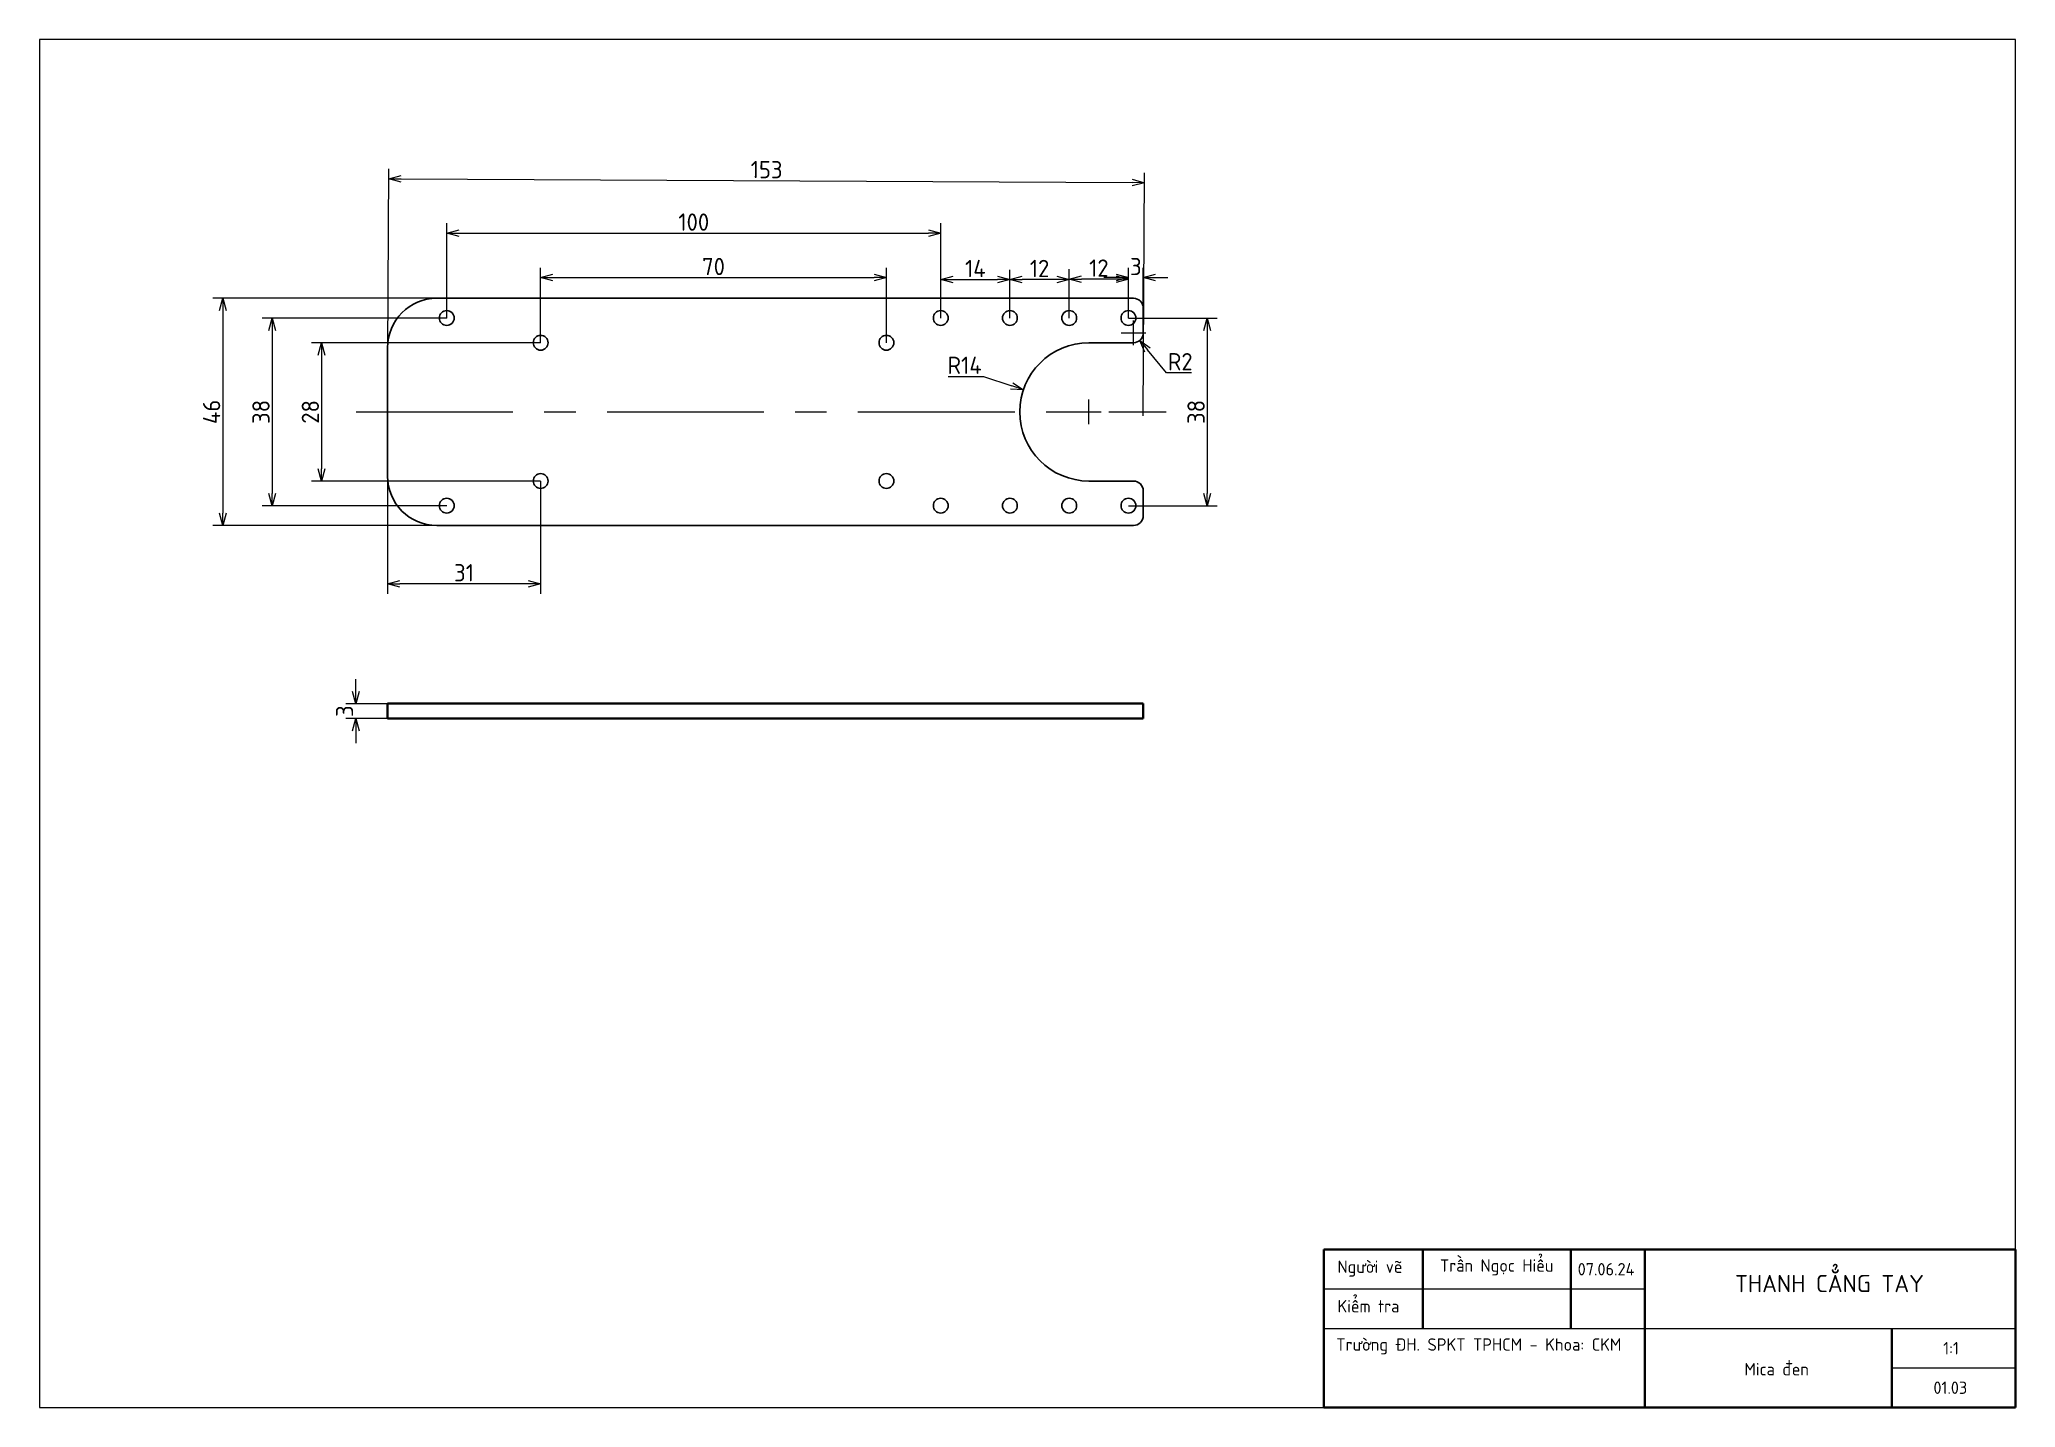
# Paper-space layout 'Sheet' of a CAD drawing. Header units: millimetres. Extents: x 10 to 410, y 10 to 287.
# The model-space entities are those that its viewports show. They can reach past a viewport. Long polylines and large blocks are cut down to what shows.
import ezdxf

# ---------------------------------------------------------------- set-up
doc = ezdxf.new("R2010")
doc.units = ezdxf.units.MM
doc.linetypes.add('CENTER', pattern=[50.8, 31.75, -6.35, 6.35, -6.35])
for name, color, linetype, lineweight in [('DuongTamNho', 7, 'CENTER', 13), ('NetDam', 7, 'Continuous', 35), ('Netmanh', 5, 'Continuous', 13)]:
    doc.layers.add(name, color=color, linetype=linetype, lineweight=lineweight)
doc.styles.add('Note Text (ISO)', font='')
doc.styles.get('Note Text (ISO)').set_extended_font_data('TCVN 7284')
doc.dimstyles.new('Default (ISO)$0', dxfattribs={"dimtxt": 3.5, "dimasz": 2.5, "dimexe": 2, "dimexo": 0, "dimgap": 0.5, "dimtad": 1, "dimtxsty": 'Note Text (ISO)', "dimblk": 'OPEN30', "dimblk1": 'OPEN30', "dimblk2": 'OPEN90', "dimcen": 2.5, "dimclrd": 256, "dimclre": 256, "dimclrt": 256, "dimazin": 0, "dimtfac": 1, "dimtofl": 0, "dimtmove": 0, "dimatfit": 3, "dimldrblk": 'OPEN30', "dimfxl": 1, "dimtolj": 1, "dimtzin": 0, "dimlwd": -1, "dimlwe": -1, "dimarcsym": 0})
doc.dimstyles.new('Default (ISO)$4', dxfattribs={"dimtxt": 3.5, "dimasz": 2.5, "dimexe": 2, "dimexo": 0, "dimgap": 0.5, "dimtad": 1, "dimtih": 1, "dimtoh": 1, "dimtxsty": 'Note Text (ISO)', "dimblk": 'OPEN30', "dimblk1": 'OPEN30', "dimblk2": 'OPEN90', "dimcen": 2.5, "dimclrd": 256, "dimclre": 256, "dimclrt": 256, "dimazin": 0, "dimtfac": 1, "dimtofl": 0, "dimtmove": 0, "dimatfit": 3, "dimldrblk": 'OPEN30', "dimfxl": 1, "dimtolj": 1, "dimtzin": 0, "dimlwd": -1, "dimlwe": -1, "dimarcsym": 0})

# ---------------------------------------------------------------- blocks, each defined once
blk = doc.blocks.new('_Open30')
at = {"color": 0, "linetype": 'ByBlock', "lineweight": -2}
for p, q in [((-1, 0.27), (0, 0)), ((0, 0), (-1, -0.27)), ((0, 0), (-1, 0))]:
    blk.add_line(p, q, dxfattribs=at)
blk = doc.blocks.new('*D23')
at = {"layer": 'Defpoints', "color": 0, "transparency": 16777216}
for p in [(233.68, 258.01), (80.44, 211.6), (233.44, 210.83)]:
    blk.add_point(p, dxfattribs=at)
at = {"layer": 'Netmanh', "linetype": 'Continuous', "transparency": 16777216}
for p, q in [((80.44, 211.6), (80.69, 260.78)), ((233.44, 210.83), (233.69, 260.01)), ((83.18, 258.77), (231.18, 258.02))]:
    blk.add_line(p, q, dxfattribs=at)
at = {"layer": 'Netmanh', "transparency": 16777216, "xscale": 2.5, "yscale": 2.5, "zscale": 2.5}
for p, rotation in [((80.68, 258.78), 179.7120607719255), ((233.68, 258.01), 359.7120607719255)]:
    blk.add_blockref('_Open30', p, dxfattribs=dict(at, rotation=rotation))
at = {"layer": 'Netmanh', "transparency": 16777216, "insert": (157.19, 260.65), "char_height": 3.5, "attachment_point": 5, "rotation": 359.7121, "style": 'Note Text (ISO)'}
blk.add_mtext('\\A1;153', dxfattribs=at)
blk = doc.blocks.new('_Open90')
at = {"color": 0, "linetype": 'ByBlock', "lineweight": -2}
for p, q in [((0, 0), (-1, 0)), ((-0.5, 0.5), (0, 0)), ((0, 0), (-0.5, -0.5))]:
    blk.add_line(p, q, dxfattribs=at)
blk = doc.blocks.new('*D24')
at = {"layer": 'Defpoints', "color": 0, "transparency": 16777216}
for p in [(111.44, 225.6), (67.08, 197.6), (111.44, 197.6)]:
    blk.add_point(p, dxfattribs=at)
at = {"layer": 'Netmanh', "linetype": 'Continuous', "transparency": 16777216}
for p, q in [((111.44, 225.6), (65.08, 225.6)), ((67.08, 223.1), (67.08, 200.1)), ((111.44, 197.6), (65.08, 197.6))]:
    blk.add_line(p, q, dxfattribs=at)
at = {"layer": 'Netmanh', "transparency": 16777216, "xscale": 2.5, "yscale": 2.5, "zscale": 2.5}
for p, rotation in [((67.08, 225.6), 90), ((67.08, 197.6), 270)]:
    blk.add_blockref('_Open30', p, dxfattribs=dict(at, rotation=rotation))
at = {"layer": 'Netmanh', "transparency": 16777216, "insert": (64.83, 211.6), "char_height": 3.5, "attachment_point": 5, "rotation": 90, "style": 'Note Text (ISO)'}
blk.add_mtext('\\A1;28', dxfattribs=at)
blk = doc.blocks.new('*D25')
at = {"layer": 'Defpoints', "color": 0, "transparency": 16777216}
for p in [(181.44, 238.78), (111.44, 225.6), (181.44, 225.6)]:
    blk.add_point(p, dxfattribs=at)
at = {"layer": 'Netmanh', "linetype": 'Continuous', "transparency": 16777216}
for p, q in [((111.44, 225.6), (111.44, 240.78)), ((181.44, 225.6), (181.44, 240.78)), ((113.94, 238.78), (178.94, 238.78))]:
    blk.add_line(p, q, dxfattribs=at)
at = {"layer": 'Netmanh', "transparency": 16777216, "xscale": 2.5, "yscale": 2.5, "zscale": 2.5, "rotation": 180}
blk.add_blockref('_Open30', (111.44, 238.78), dxfattribs=at)
at = {"layer": 'Netmanh', "transparency": 16777216, "xscale": 2.5, "yscale": 2.5, "zscale": 2.5}
blk.add_blockref('_Open30', (181.44, 238.78), dxfattribs=at)
at = {"layer": 'Netmanh', "transparency": 16777216, "insert": (146.44, 241.03), "char_height": 3.5, "attachment_point": 5, "style": 'Note Text (ISO)'}
blk.add_mtext('\\A1;70', dxfattribs=at)
blk = doc.blocks.new('*D26')
at = {"layer": 'Defpoints', "color": 0, "transparency": 16777216}
for p in [(92.44, 230.6), (57.08, 192.6), (92.44, 192.6)]:
    blk.add_point(p, dxfattribs=at)
at = {"layer": 'Netmanh', "linetype": 'Continuous', "transparency": 16777216}
for p, q in [((92.44, 230.6), (55.08, 230.6)), ((57.08, 228.1), (57.08, 195.1)), ((92.44, 192.6), (55.08, 192.6))]:
    blk.add_line(p, q, dxfattribs=at)
at = {"layer": 'Netmanh', "transparency": 16777216, "xscale": 2.5, "yscale": 2.5, "zscale": 2.5}
for p, rotation in [((57.08, 230.6), 90), ((57.08, 192.6), 270)]:
    blk.add_blockref('_Open30', p, dxfattribs=dict(at, rotation=rotation))
at = {"layer": 'Netmanh', "transparency": 16777216, "insert": (54.83, 211.6), "char_height": 3.5, "attachment_point": 5, "rotation": 90, "style": 'Note Text (ISO)'}
blk.add_mtext('\\A1;38', dxfattribs=at)
blk = doc.blocks.new('*D27')
at = {"layer": 'Defpoints', "color": 0, "transparency": 16777216}
for p in [(192.44, 247.78), (92.44, 230.6), (192.44, 230.6)]:
    blk.add_point(p, dxfattribs=at)
at = {"layer": 'Netmanh', "linetype": 'Continuous', "transparency": 16777216}
for p, q in [((92.44, 230.6), (92.44, 249.78)), ((192.44, 230.6), (192.44, 249.78)), ((94.94, 247.78), (189.94, 247.78))]:
    blk.add_line(p, q, dxfattribs=at)
at = {"layer": 'Netmanh', "transparency": 16777216, "xscale": 2.5, "yscale": 2.5, "zscale": 2.5, "rotation": 180}
blk.add_blockref('_Open30', (92.44, 247.78), dxfattribs=at)
at = {"layer": 'Netmanh', "transparency": 16777216, "xscale": 2.5, "yscale": 2.5, "zscale": 2.5}
blk.add_blockref('_Open30', (192.44, 247.78), dxfattribs=at)
at = {"layer": 'Netmanh', "transparency": 16777216, "insert": (142.44, 250.03), "char_height": 3.5, "attachment_point": 5, "style": 'Note Text (ISO)'}
blk.add_mtext('\\A1;100', dxfattribs=at)
blk = doc.blocks.new('*D28')
at = {"layer": 'Defpoints', "color": 0, "transparency": 16777216}
for p in [(230.44, 230.6), (230.44, 192.6), (246.38, 192.6)]:
    blk.add_point(p, dxfattribs=at)
at = {"layer": 'Netmanh', "linetype": 'Continuous', "transparency": 16777216}
for p, q in [((230.44, 230.6), (248.38, 230.6)), ((246.38, 228.1), (246.38, 195.1)), ((230.44, 192.6), (248.38, 192.6))]:
    blk.add_line(p, q, dxfattribs=at)
at = {"layer": 'Netmanh', "transparency": 16777216, "xscale": 2.5, "yscale": 2.5, "zscale": 2.5}
for p, rotation in [((246.38, 230.6), 90), ((246.38, 192.6), 270)]:
    blk.add_blockref('_Open30', p, dxfattribs=dict(at, rotation=rotation))
at = {"layer": 'Netmanh', "transparency": 16777216, "insert": (244.13, 211.6), "char_height": 3.5, "attachment_point": 5, "rotation": 90, "style": 'Note Text (ISO)'}
blk.add_mtext('\\A1;38', dxfattribs=at)
blk = doc.blocks.new('*D29')
at = {"layer": 'Defpoints', "color": 0, "transparency": 16777216}
for p in [(218.44, 238.47), (218.44, 230.6), (230.44, 230.6)]:
    blk.add_point(p, dxfattribs=at)
at = {"layer": 'Netmanh', "linetype": 'Continuous', "transparency": 16777216}
for p, q in [((218.44, 230.6), (218.44, 240.47)), ((230.44, 230.6), (230.44, 240.47)), ((227.94, 238.47), (220.94, 238.47))]:
    blk.add_line(p, q, dxfattribs=at)
at = {"layer": 'Netmanh', "transparency": 16777216, "xscale": 2.5, "yscale": 2.5, "zscale": 2.5, "rotation": 180}
blk.add_blockref('_Open30', (218.44, 238.47), dxfattribs=at)
at = {"layer": 'Netmanh', "transparency": 16777216, "xscale": 2.5, "yscale": 2.5, "zscale": 2.5}
blk.add_blockref('_Open30', (230.44, 238.47), dxfattribs=at)
at = {"layer": 'Netmanh', "transparency": 16777216, "insert": (224.44, 240.72), "char_height": 3.5, "attachment_point": 5, "style": 'Note Text (ISO)'}
blk.add_mtext('\\A1;12', dxfattribs=at)
blk = doc.blocks.new('*D30')
at = {"layer": 'Defpoints', "color": 0, "transparency": 16777216}
for p in [(206.44, 238.39), (206.44, 230.6), (218.44, 230.6)]:
    blk.add_point(p, dxfattribs=at)
at = {"layer": 'Netmanh', "linetype": 'Continuous', "transparency": 16777216}
for p, q in [((206.44, 230.6), (206.44, 240.39)), ((218.44, 230.6), (218.44, 240.39)), ((215.94, 238.39), (208.94, 238.39))]:
    blk.add_line(p, q, dxfattribs=at)
at = {"layer": 'Netmanh', "transparency": 16777216, "xscale": 2.5, "yscale": 2.5, "zscale": 2.5, "rotation": 180}
blk.add_blockref('_Open30', (206.44, 238.39), dxfattribs=at)
at = {"layer": 'Netmanh', "transparency": 16777216, "xscale": 2.5, "yscale": 2.5, "zscale": 2.5}
blk.add_blockref('_Open30', (218.44, 238.39), dxfattribs=at)
at = {"layer": 'Netmanh', "transparency": 16777216, "insert": (212.44, 240.64), "char_height": 3.5, "attachment_point": 5, "style": 'Note Text (ISO)'}
blk.add_mtext('\\A1;12', dxfattribs=at)
blk = doc.blocks.new('*D32')
at = {"layer": 'Defpoints', "color": 0, "transparency": 16777216}
for p in [(209.17, 216.06), (222.44, 211.6)]:
    blk.add_point(p, dxfattribs=at)
at = {"layer": 'Netmanh', "linetype": 'Continuous', "transparency": 16777216}
for p, q in [((193.93, 218.78), (201.08, 218.78)), ((201.08, 218.78), (206.8, 216.86))]:
    blk.add_line(p, q, dxfattribs=at)
at = {"layer": 'Netmanh', "transparency": 16777216}
for p, q in [((222.44, 209.1), (222.44, 214.1)), ((219.94, 211.6), (224.94, 211.6))]:
    blk.add_line(p, q, dxfattribs=at)
at = {"layer": 'Netmanh', "transparency": 16777216, "xscale": 2.5, "yscale": 2.5, "zscale": 2.5, "rotation": 341.4152859625594}
blk.add_blockref('_Open30', (209.17, 216.06), dxfattribs=at)
at = {"layer": 'Netmanh', "transparency": 16777216, "insert": (197.26, 221.03), "char_height": 3.5, "attachment_point": 5, "style": 'Note Text (ISO)'}
blk.add_mtext('\\A1;R14', dxfattribs=at)
blk = doc.blocks.new('*D33')
at = {"layer": 'Defpoints', "color": 0, "transparency": 16777216}
for p in [(206.44, 238.39), (192.44, 230.6), (206.44, 230.6)]:
    blk.add_point(p, dxfattribs=at)
at = {"layer": 'DuongTamNho', "linetype": 'Continuous', "transparency": 16777216}
for p, q in [((192.44, 230.6), (192.44, 240.39)), ((206.44, 230.6), (206.44, 240.39)), ((194.94, 238.39), (203.94, 238.39))]:
    blk.add_line(p, q, dxfattribs=at)
at = {"layer": 'DuongTamNho', "transparency": 16777216, "xscale": 2.5, "yscale": 2.5, "zscale": 2.5, "rotation": 180}
blk.add_blockref('_Open30', (192.44, 238.39), dxfattribs=at)
at = {"layer": 'DuongTamNho', "transparency": 16777216, "xscale": 2.5, "yscale": 2.5, "zscale": 2.5}
blk.add_blockref('_Open30', (206.44, 238.39), dxfattribs=at)
at = {"layer": 'DuongTamNho', "transparency": 16777216, "insert": (199.44, 240.64), "char_height": 3.5, "attachment_point": 5, "style": 'Note Text (ISO)'}
blk.add_mtext('\\A1;14', dxfattribs=at)
blk = doc.blocks.new('*D34')
at = {"layer": 'Defpoints', "color": 0, "transparency": 16777216}
for p in [(231.44, 227.6), (232.71, 226.06)]:
    blk.add_point(p, dxfattribs=at)
at = {"layer": 'Netmanh', "transparency": 16777216}
for p, q in [((231.44, 225.1), (231.44, 230.1)), ((228.94, 227.6), (233.94, 227.6))]:
    blk.add_line(p, q, dxfattribs=at)
at = {"layer": 'Netmanh', "linetype": 'Continuous', "transparency": 16777216}
for p, q in [((238.13, 219.51), (234.31, 224.13)), ((243.18, 219.51), (238.13, 219.51))]:
    blk.add_line(p, q, dxfattribs=at)
at = {"layer": 'Netmanh', "transparency": 16777216, "xscale": 2.5, "yscale": 2.5, "zscale": 2.5, "rotation": 129.6194772834605}
blk.add_blockref('_Open30', (232.71, 226.06), dxfattribs=at)
at = {"layer": 'Netmanh', "transparency": 16777216, "insert": (240.91, 221.76), "char_height": 3.5, "attachment_point": 5, "style": 'Note Text (ISO)'}
blk.add_mtext('\\A1;R2', dxfattribs=at)
blk = doc.blocks.new('*D35')
at = {"layer": 'Defpoints', "color": 0, "transparency": 16777216}
for p in [(233.44, 238.78), (230.44, 230.6), (233.44, 230.6)]:
    blk.add_point(p, dxfattribs=at)
at = {"layer": 'Netmanh', "linetype": 'Continuous', "transparency": 16777216}
for p, q in [((230.44, 230.6), (230.44, 240.78)), ((233.44, 230.6), (233.44, 240.78)), ((227.94, 238.78), (225.44, 238.78)), ((235.94, 238.78), (238.44, 238.78))]:
    blk.add_line(p, q, dxfattribs=at)
at = {"layer": 'Netmanh', "transparency": 16777216, "xscale": 2.5, "yscale": 2.5, "zscale": 2.5}
blk.add_blockref('_Open30', (230.44, 238.78), dxfattribs=at)
at = {"layer": 'Netmanh', "transparency": 16777216, "xscale": 2.5, "yscale": 2.5, "zscale": 2.5, "rotation": 180}
blk.add_blockref('_Open30', (233.44, 238.78), dxfattribs=at)
at = {"layer": 'Netmanh', "transparency": 16777216, "insert": (231.94, 241.03), "char_height": 3.5, "attachment_point": 5, "style": 'Note Text (ISO)'}
blk.add_mtext('\\A1;3', dxfattribs=at)
blk = doc.blocks.new('*D36')
at = {"layer": 'Defpoints', "color": 0, "transparency": 16777216}
for p in [(160.94, 234.6), (47.08, 188.6), (160.94, 188.6)]:
    blk.add_point(p, dxfattribs=at)
at = {"layer": 'Netmanh', "linetype": 'Continuous', "transparency": 16777216}
for p, q in [((160.94, 234.6), (45.08, 234.6)), ((47.08, 232.1), (47.08, 191.1)), ((160.94, 188.6), (45.08, 188.6))]:
    blk.add_line(p, q, dxfattribs=at)
at = {"layer": 'Netmanh', "transparency": 16777216, "xscale": 2.5, "yscale": 2.5, "zscale": 2.5}
for p, rotation in [((47.08, 234.6), 90), ((47.08, 188.6), 270)]:
    blk.add_blockref('_Open30', p, dxfattribs=dict(at, rotation=rotation))
at = {"layer": 'Netmanh', "transparency": 16777216, "insert": (44.83, 211.6), "char_height": 3.5, "attachment_point": 5, "rotation": 90, "style": 'Note Text (ISO)'}
blk.add_mtext('\\A1;46', dxfattribs=at)
blk = doc.blocks.new('*D37')
at = {"layer": 'Defpoints', "color": 0, "transparency": 16777216}
for p in [(80.44, 198.6), (111.44, 197.6), (80.44, 176.78)]:
    blk.add_point(p, dxfattribs=at)
at = {"layer": 'Netmanh', "linetype": 'Continuous', "transparency": 16777216}
for p, q in [((80.44, 198.6), (80.44, 174.78)), ((111.44, 197.6), (111.44, 174.78)), ((108.94, 176.78), (82.94, 176.78))]:
    blk.add_line(p, q, dxfattribs=at)
at = {"layer": 'Netmanh', "transparency": 16777216, "xscale": 2.5, "yscale": 2.5, "zscale": 2.5, "rotation": 180}
blk.add_blockref('_Open30', (80.44, 176.78), dxfattribs=at)
at = {"layer": 'Netmanh', "transparency": 16777216, "xscale": 2.5, "yscale": 2.5, "zscale": 2.5}
blk.add_blockref('_Open30', (111.44, 176.78), dxfattribs=at)
at = {"layer": 'Netmanh', "transparency": 16777216, "insert": (95.94, 179.03), "char_height": 3.5, "attachment_point": 5, "style": 'Note Text (ISO)'}
blk.add_mtext('\\A1;31', dxfattribs=at)
blk = doc.blocks.new('*D39')
at = {"layer": 'Defpoints', "color": 0, "transparency": 16777216}
for p in [(80.44, 152.51), (74, 149.51), (80.44, 149.51)]:
    blk.add_point(p, dxfattribs=at)
at = {"layer": 'Netmanh', "linetype": 'Continuous', "transparency": 16777216}
for p, q in [((74, 155.01), (74, 157.51)), ((80.44, 152.51), (72, 152.51)), ((80.44, 149.51), (72, 149.51)), ((74, 147.01), (74, 144.51))]:
    blk.add_line(p, q, dxfattribs=at)
at = {"layer": 'Netmanh', "transparency": 16777216, "xscale": 2.5, "yscale": 2.5, "zscale": 2.5}
for p, rotation in [((74, 152.51), 270), ((74, 149.51), 90)]:
    blk.add_blockref('_Open30', p, dxfattribs=dict(at, rotation=rotation))
at = {"layer": 'Netmanh', "transparency": 16777216, "insert": (71.75, 151.01), "char_height": 3.5, "attachment_point": 5, "rotation": 90, "style": 'Note Text (ISO)'}
blk.add_mtext('\\A1;3', dxfattribs=at)

msp = doc.modelspace()

# ---------------------------------------------------------------- linework, layer by layer
at = {"color": 7, "linetype": 'Continuous', "lineweight": 25}
for p, q in [((300.74, 369.97), (159.74, 369.97)), ((302.74, 362.97), (302.74, 367.97)), ((291.74, 360.97), (300.74, 360.97)), ((149.74, 333.97), (149.74, 359.97)), ((291.74, 332.97), (300.74, 332.97)), ((302.74, 330.97), (302.74, 325.97)), ((300.74, 323.97), (159.74, 323.97))]:
    msp.add_line(p, q, dxfattribs=at)
for centre in [(161.74, 365.97), (261.74, 365.97), (275.74, 365.97), (287.74, 365.97), (299.74, 365.97), (180.74, 360.97), (250.74, 360.97), (180.74, 332.97), (250.74, 332.97), (161.74, 327.97), (261.74, 327.97), (275.74, 327.97), (287.74, 327.97), (299.74, 327.97)]:
    msp.add_circle(centre, 1.5)
for centre, radius, start, end in [((159.74, 359.97), 10, 90, 180), ((300.74, 367.97), 2, 0, 90), ((291.74, 346.97), 14, 90, 270), ((300.74, 362.97), 2, 270, 0), ((159.74, 333.97), 10, 180, 270), ((300.74, 330.97), 2, 0, 90), ((300.74, 325.97), 2, 270, 0)]:
    msp.add_arc(centre, radius, start, end, dxfattribs=at)
at = {"layer": 'NetDam'}
for p, q in [((149.74, 287.89), (302.74, 287.89)), ((149.74, 287.89), (149.74, 284.89)), ((149.74, 284.89), (302.74, 284.89)), ((302.74, 284.89), (302.74, 287.89))]:
    msp.add_line(p, q, dxfattribs=at)

psp = doc.layouts.new('Sheet')

# ---------------------------------------------------------------- linework, layer by layer
at = {"layer": 'DuongTamNho'}
psp.add_line((74.0846, 211.6004), (238.0846, 211.6004), dxfattribs=at)
at = {"layer": 'NetDam'}
for p, q in [((270, 42), (410, 42)), ((270, 10), (270, 42)), ((290, 42), (290, 26)), ((320, 42), (320, 26)), ((335, 42), (335, 10)), ((410, 42), (410, 10)), ((385, 26), (385, 10)), ((410, 10), (270, 10))]:
    psp.add_line(p, q, dxfattribs=at)
at = {"layer": 'Netmanh'}
for p, q in [((270, 34), (335, 34)), ((270, 26), (410, 26)), ((385, 18), (410, 18))]:
    psp.add_line(p, q, dxfattribs=at)

# ---------------------------------------------------------------- texts
at = {"layer": 'NetDam', "attachment_point": 1}
for s, insert, char_height in [('{\\fTCVN 7284|b0|i0|c0|p34;Trần Ngọc Hiểu}', (293.4875, 39.9935), 2.5), ('{\\fTCVN 7284|b0|i0|c0|p34;Người vẽ}', (272.75, 39.75), 2.5), ('{\\fTCVN 7284|b0|i0|c0|p34;07.06.24}', (321.374, 39.25), 2.5), ('{\\fTCVN 7284|b0|i0|c0|p34;THANH CẲNG TAY}', (353.2074, 36.8464), 3.5), ('{\\fTCVN 7284|b0|i0|c0|p34;Kiểm tra}', (272.75, 31.75), 2.5), ('{\\fTCVN 7284|b0|i0|c0|p34;Trường ĐH. SPKT TPHCM - Khoa: CKM}', (272.498, 24), 2.5), ('{\\fTCVN 7284|b0|i0|c0|p34;Mica đen}', (355.11, 19), 2.5), ('{\\fTCVN 7284|b0|i0|c0|p34;01.03}', (393.388, 15.25), 2.5)]:
    psp.add_mtext(s, dxfattribs=dict(at, insert=insert, char_height=char_height))
at = {"layer": 'NetDam', "insert": (395.374, 23.25), "char_height": 2.5, "width": 3.25, "attachment_point": 1}
psp.add_mtext('{\\fTCVN 7284|b0|i0|c0|p34;1:1}', dxfattribs=at)

# ---------------------------------------------------------------- dimensions: what is measured, and where the dimension line sits
at = {"layer": 'DuongTamNho'}
dim = psp.add_linear_dim(base=(206.4388, 238.3857), p1=(192.4388, 230.6004), p2=(206.4388, 230.6004), dimstyle='Default (ISO)$0', dxfattribs=at)
dim.commit()
dim.dimension.update_dxf_attribs({"geometry": '*D33', "text_midpoint": (199.4388, 240.6357)})
at = {"layer": 'Netmanh'}
dim = psp.add_aligned_dim(p1=(80.4388, 211.6004), p2=(233.4388, 210.8315), distance=47.1806, dimstyle='Default (ISO)$0', override={"dimlfac": -1}, dxfattribs=at)
dim.commit()
dim.dimension.update_dxf_attribs({"geometry": '*D23', "text_midpoint": (157.1872, 260.6459)})
for base, p1, p2, picture, middle in [((192.4388, 247.7806), (92.4388, 230.6004), (192.4388, 230.6004), '*D27', (142.4388, 250.0306)), ((181.4388, 238.7806), (111.4388, 225.6004), (181.4388, 225.6004), '*D25', (146.4388, 241.0306)), ((206.4388, 238.3857), (218.4388, 230.6004), (206.4388, 230.6004), '*D30', (212.4388, 240.6357)), ((218.4388, 238.471), (230.4388, 230.6004), (218.4388, 230.6004), '*D29', (224.4388, 240.721)), ((233.4388, 238.7806), (230.4388, 230.6004), (233.4388, 230.6004), '*D35', (231.9388, 241.0306)), ((80.4388, 176.7806), (111.4388, 197.6004), (80.4388, 198.6004), '*D37', (95.9388, 179.0306))]:
    dim = psp.add_linear_dim(base=base, p1=p1, p2=p2, dimstyle='Default (ISO)$0', override={"dimlfac": -1}, dxfattribs=at)
    dim.commit()
    dim.dimension.update_dxf_attribs({"geometry": picture, "text_midpoint": middle})
for base, p1, p2, picture, middle in [((47.0846, 188.6004), (160.9388, 234.6004), (160.9388, 188.6004), '*D36', (44.8346, 211.6004)), ((57.0846, 192.6004), (92.4388, 230.6004), (92.4388, 192.6004), '*D26', (54.8346, 211.6004)), ((246.3828, 192.6004), (230.4388, 230.6004), (230.4388, 192.6004), '*D28', (244.1328, 211.6004)), ((67.0846, 197.6004), (111.4388, 225.6004), (111.4388, 197.6004), '*D24', (64.8346, 211.6004)), ((74, 149.512), (80.4388, 152.512), (80.4388, 149.512), '*D39', (71.75, 151.012))]:
    dim = psp.add_linear_dim(base=base, p1=p1, p2=p2, angle=90, dimstyle='Default (ISO)$0', override={"dimlfac": -1}, dxfattribs=at)
    dim.commit()
    dim.dimension.update_dxf_attribs({"geometry": picture, "text_midpoint": middle})
dim = psp.add_radius_dim(center=(231.4388, 227.6004), mpoint=(232.7142, 226.0598), dimstyle='Default (ISO)$4', override={"dimlfac": -1}, dxfattribs=at)
dim.commit()
dim.dimension.update_dxf_attribs({"geometry": '*D34', "text_midpoint": (240.9095, 221.7623)})
dim = psp.add_radius_dim(center=(222.4388, 211.6004), mpoint=(209.1689, 216.0623), dimstyle='Default (ISO)$4', override={"dimlfac": -1}, dxfattribs=at)
dim.commit()
dim.dimension.update_dxf_attribs({"geometry": '*D32', "text_midpoint": (197.2596, 218.7806), "dimtype": 164})

# ---------------------------------------------------------------- viewports
at = {"layer": 'NetDam'}
psp.add_viewport(center=(210, 148.5), size=(400, 277), view_center_point=(279.3, 283.8738), view_height=277.000001, dxfattribs=at)

doc.saveas('drawing.dxf')
